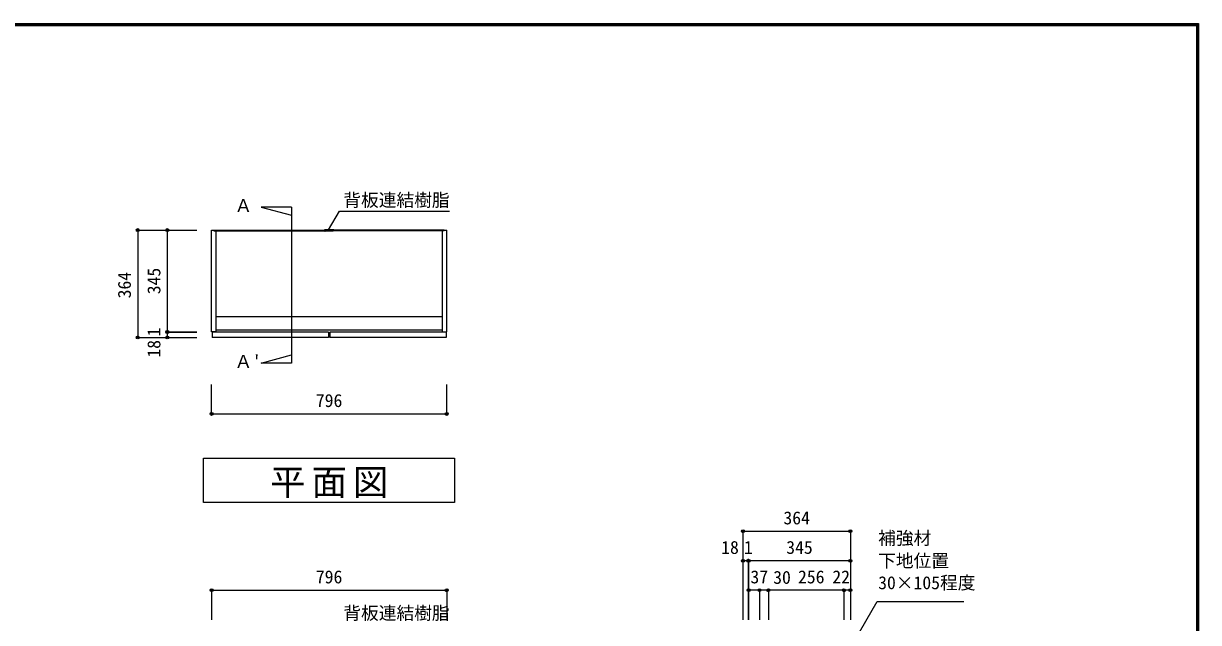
# Model space of a CAD drawing. Units: millimetres at full size, sheet at 1:20; details may follow other scales. Extents: x -3893 to 3907, y -2871 to 2783.
# Drawn here: x -71 to 3907, y 753 to 2783 of the extents above; entities that cross this region are included whole.
import ezdxf
from ezdxf.enums import TextEntityAlignment as Align

# ---------------------------------------------------------------- set-up
doc = ezdxf.new("R2010")
doc.units = ezdxf.units.MM
doc.header["$LTSCALE"] = 20
doc.header["$PDMODE"] = 32
doc.header["$PDSIZE"] = 10
for name, color, linetype in [('0-1_本体', 2, 'Continuous'), ('0-2_扉', 2, 'Continuous'), ('0-4_棚', 3, 'Continuous'), ('0-7_', 7, 'Continuous'), ('0-A_文字', 7, 'Continuous'), ('0-B_寸法', 4, 'Continuous'), ('F-1_枠', 6, 'Continuous')]:
    doc.layers.add(name, color=color, linetype=linetype)
doc.styles.add('ＭＳ ゴシック', font='')
doc.styles.get('ＭＳ ゴシック').set_extended_font_data('MS Gothic')

msp = doc.modelspace()

# ---------------------------------------------------------------- linework, layer by layer
at = {"layer": '0-1_本体', "color": 7}
for p, q in [((573.32, 2083.06), (957.82, 2083.06)), ((1353.32, 2083.06), (968.82, 2083.06))]:
    msp.add_line(p, q, dxfattribs=at)
at = {"layer": '0-1_本体'}
for p, q in [((573.32, 2081.56), (957.82, 2081.56)), ((580.32, 2080.06), (580.32, 1738.06)), ((1353.32, 2081.56), (968.82, 2081.56)), ((1346.32, 2080.06), (1346.32, 1738.06)), ((1353.32, 2083.06), (1361.32, 2083.06))]:
    msp.add_line(p, q, dxfattribs=at)
for points in [[(580.32, 1738.06), (565.32, 1738.06), (565.32, 2083.06)], [(565.32, 2083.06), (573.32, 2083.06), (573.32, 2080.06), (957.82, 2080.06)], [(1353.32, 2083.06), (1353.32, 2080.06), (968.82, 2080.06)], [(1346.32, 1738.06), (1361.32, 1738.06), (1361.32, 2083.06)]]:
    msp.add_lwpolyline(points, dxfattribs=at)
at = {"layer": '0-2_扉'}
for p, q in [((961.32, 1719.06), (567.32, 1719.06)), ((961.32, 1737.06), (961.32, 1719.06)), ((1359.32, 1737.06), (965.32, 1737.06)), ((965.32, 1737.06), (965.32, 1719.06)), ((1359.32, 1719.06), (965.32, 1719.06)), ((1359.32, 1737.06), (1359.32, 1719.06))]:
    msp.add_line(p, q, dxfattribs=at)
msp.add_lwpolyline([(961.32, 1737.06), (567.32, 1737.06), (567.32, 1719.06)], dxfattribs=at)
at = {"layer": '0-4_棚'}
for p, q in [((580.32, 1790.06), (1346.32, 1790.06)), ((580.32, 1745.06), (1346.32, 1745.06))]:
    msp.add_line(p, q, dxfattribs=at)
at = {"layer": '0-7_'}
for p, q in [((947.32, 2083.56), (947.32, 2083.06)), ((947.32, 2083.06), (957.82, 2083.06)), ((978.82, 2084.06), (947.82, 2084.06)), ((949.32, 2080.06), (957.82, 2080.06)), ((949.32, 2079.56), (949.32, 2080.06)), ((976.82, 2079.06), (949.82, 2079.06)), ((957.82, 2080.06), (957.82, 2083.06)), ((958.82, 2083.06), (967.82, 2083.06)), ((958.82, 2080.06), (958.82, 2083.06)), ((958.82, 2080.06), (967.82, 2080.06)), ((967.82, 2080.06), (967.82, 2083.06)), ((968.82, 2080.06), (968.82, 2083.06)), ((968.82, 2083.06), (979.32, 2083.06)), ((968.82, 2080.06), (977.32, 2080.06)), ((977.32, 2079.56), (977.32, 2080.06)), ((979.32, 2083.56), (979.32, 2083.06))]:
    msp.add_line(p, q, dxfattribs=at)
for centre, start, end in [((947.82, 2083.56), 90, 180), ((949.82, 2079.56), 180, 270), ((976.82, 2079.56), 270, 0), ((978.82, 2083.56), 0, 90)]:
    msp.add_arc(centre, 0.5, start, end, dxfattribs=at)
at = {"layer": '0-A_文字'}
for p, q in [((835.95, 2160.63), (835.95, 1632.5)), ((961.3, 2083.58), (998.17, 2147.43)), ((998.17, 2147.43), (1371.3, 2147.43)), ((733.09, 1632.5), (835.95, 1660.06)), ((835.95, 1632.5), (733.09, 1632.5)), ((538.32, 1160.06), (538.32, 1310.06)), ((538.32, 1310.06), (1388.32, 1310.06)), ((1388.32, 1310.06), (1388.32, 1160.06)), ((1388.32, 1160.06), (538.32, 1160.06))]:
    msp.add_line(p, q, dxfattribs=at)
for points in [[(835.95, 2160.63), (733.09, 2160.63), (835.95, 2133.06)], [(2741.79, 690.87), (2818.82, 824.29), (3111.84, 824.29)]]:
    msp.add_lwpolyline(points, dxfattribs=at)
at = {"layer": '0-B_寸法'}
for p, q in [((315.32, 2083.06), (515.32, 2083.06)), ((315.32, 2083.06), (315.32, 1719.06)), ((415.32, 2083.06), (415.32, 1719.06)), ((315.32, 1719.06), (515.32, 1719.06)), ((415.32, 1738.06), (515.32, 1738.06)), ((415.32, 1737.06), (515.32, 1737.06)), ((565.32, 1460.06), (565.32, 1560.06)), ((1361.32, 1460.06), (1361.32, 1560.06)), ((565.32, 1460.06), (1361.32, 1460.06)), ((2364.32, 1062.33), (2364.32, 962.33)), ((2364.32, 1062.33), (2728.32, 1062.33)), ((2728.32, 1062.33), (2728.32, 962.33)), ((2364.32, 962.33), (2364.32, 762.33)), ((2382.32, 962.33), (2364.32, 962.33)), ((2383.32, 962.33), (2382.32, 962.33)), ((2382.32, 962.33), (2382.32, 762.33)), ((2383.32, 962.33), (2383.32, 862.33)), ((2728.32, 962.33), (2383.32, 962.33)), ((2728.32, 962.33), (2728.32, 862.33)), ((565.32, 862.33), (1361.32, 862.33)), ((565.32, 862.33), (565.32, 762.33)), ((1361.32, 862.33), (1361.32, 762.33)), ((2383.32, 862.33), (2383.32, 762.33)), ((2420.32, 862.33), (2383.32, 862.33)), ((2420.32, 862.33), (2420.32, 762.33)), ((2450.32, 862.33), (2420.32, 862.33)), ((2450.32, 862.33), (2450.32, 762.33)), ((2706.32, 862.33), (2450.32, 862.33)), ((2706.32, 862.33), (2706.32, 762.33)), ((2728.32, 862.33), (2706.32, 862.33)), ((2728.32, 862.33), (2728.32, 762.33))]:
    msp.add_line(p, q, dxfattribs=at)
at = {"layer": '0-B_寸法', "color": 7}
for p in [(315.32, 2083.06), (415.32, 2083.06), (315.32, 1719.06), (415.32, 1738.06), (415.32, 1737.06), (415.32, 1719.06), (565.32, 1460.06), (1361.32, 1460.06), (2364.32, 1062.33), (2728.32, 1062.33), (2364.32, 962.33), (2382.32, 962.33), (2383.32, 962.33), (2728.32, 962.33), (565.32, 862.33), (1361.32, 862.33), (2383.32, 862.33), (2420.32, 862.33), (2450.32, 862.33), (2706.32, 862.33), (2728.32, 862.33)]:
    msp.add_point(p, dxfattribs=at)
at = {"layer": 'F-1_枠'}
for p, q in [((-3893.39, 2783.33), (3906.61, 2783.33)), ((-3893.39, 2780), (3906.61, 2780)), ((-3893.39, 2776.67), (3906.61, 2776.67)), ((3899.95, 2783.33), (3899.95, -2803.33)), ((3903.28, 2783.33), (3903.28, -2803.33)), ((3906.61, 2783.33), (3906.61, -2803.33))]:
    msp.add_line(p, q, dxfattribs=at)

# ---------------------------------------------------------------- texts
at = {"layer": '0-A_文字', "style": 'ＭＳ ゴシック'}
for s, p in [('Ａ ', (643.09, 2130.63)), ('背板連結樹脂', (1011.3, 2149.56)), ("Ａ'", (643.09, 1602.5)), ('補強材', (2822.05, 1003.7)), ('下地位置', (2822.05, 927.08)), ('30×105程度', (2822.05, 852.54)), ('背板連結樹脂', (1011.3, 749.76))]:
    msp.add_text(s, height=43.99, dxfattribs=at).set_placement(p, align=Align.BOTTOM_LEFT)
at = {"layer": '0-A_文字', "insert": (763.32, 1175.06), "char_height": 87.98, "attachment_point": 7, "style": 'ＭＳ ゴシック'}
msp.add_mtext('\\T1.17;平面図', dxfattribs=at)
at = {"layer": '0-B_寸法', "color": 7, "style": 'ＭＳ ゴシック'}
for s, p in [('345', (405.32, 1865.56)), ('364', (305.32, 1851.56)), ('1', (405.32, 1722.56)), ('18', (405.32, 1650.65))]:
    msp.add_text(s, height=43.99, rotation=90, dxfattribs=at).set_placement(p, align=Align.BOTTOM_LEFT)
for s, p in [('796', (918.32, 1470.06)), ('364', (2501.32, 1072.33)), ('18', (2290.55, 972.33)), ('1', (2367.82, 972.33)), ('345', (2510.82, 972.33)), ('796', (918.32, 872.33)), ('37', (2389.66, 872.33)), ('30', (2466.66, 870.72)), ('256', (2550.66, 872.33)), ('22', (2666.89, 872.33))]:
    msp.add_text(s, height=43.99, dxfattribs=at).set_placement(p, align=Align.BOTTOM_LEFT)

doc.saveas('drawing.dxf')
